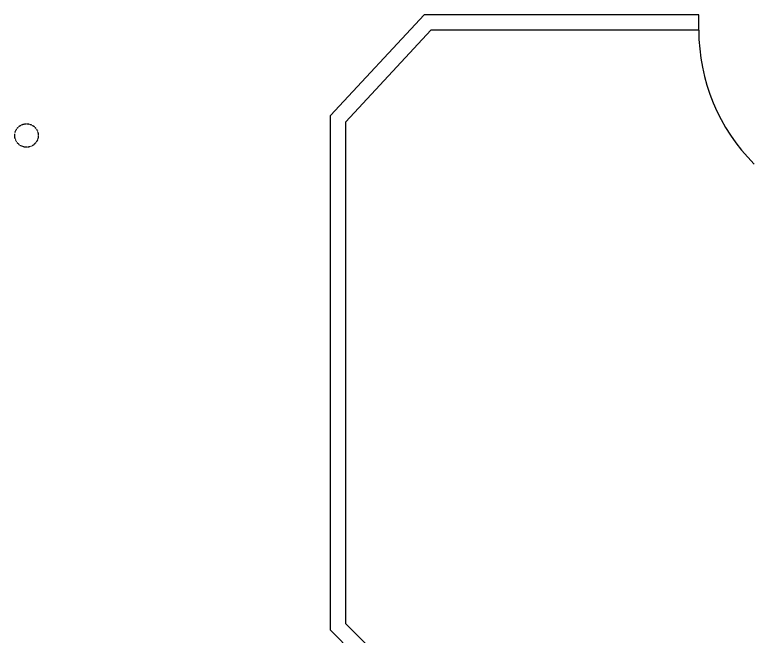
# Model space of a CAD drawing. Header units: millimetres. Extents: x -1732 to 458256, y -4349 to 130988.
# Drawn here: x 104142 to 107735, y 33003 to 36023 of the extents above; entities that cross this region are included whole.
import ezdxf

# ---------------------------------------------------------------- set-up
doc = ezdxf.new("R2010")
doc.units = ezdxf.units.MM
doc.header["$LTSCALE"] = 0.01
doc.header["$MEASUREMENT"] = 0
doc.linetypes.add('PHANTOM2', pattern=[31.75, 15.875, -3.175, 3.175, -3.175, 3.175, -3.175])
doc.layers.add('F-E-EQP', color=251, linetype='CONTINUOUS')
doc.layers.add('F-E-EQP-PH2', color=251, linetype='PHANTOM2')

msp = doc.modelspace()

# ---------------------------------------------------------------- linework, layer by layer
at = {"layer": 'F-E-EQP'}
for p, q in [((105675.55203, 35532.77719), (106130.55112, 36022.77621)), ((107465.54845, 36022.77621), (106130.55112, 36022.77621)), ((107465.54845, 35947.77636), (107465.54845, 36022.77621)), ((105750.55188, 35503.32548), (106163.25626, 35947.77636)), ((107465.54845, 35947.77636), (106163.25626, 35947.77636)), ((105675.55203, 33032.78219), (105675.55203, 35532.77719)), ((105750.55188, 33063.84814), (105750.55188, 35503.32548)), ((106491.61641, 32322.78361), (105750.55188, 33063.84814)), ((106460.55046, 32247.78376), (105675.55203, 33032.78219))]:
    msp.add_line(p, q, dxfattribs=at)
msp.add_arc((108385.54661, 35947.77636), 919.99816, 180, 225, dxfattribs=at)
at = {"layer": 'F-E-EQP-PH2'}
msp.add_circle((104199.15801, 35436.2321), 57, dxfattribs=at)

doc.saveas('drawing.dxf')
